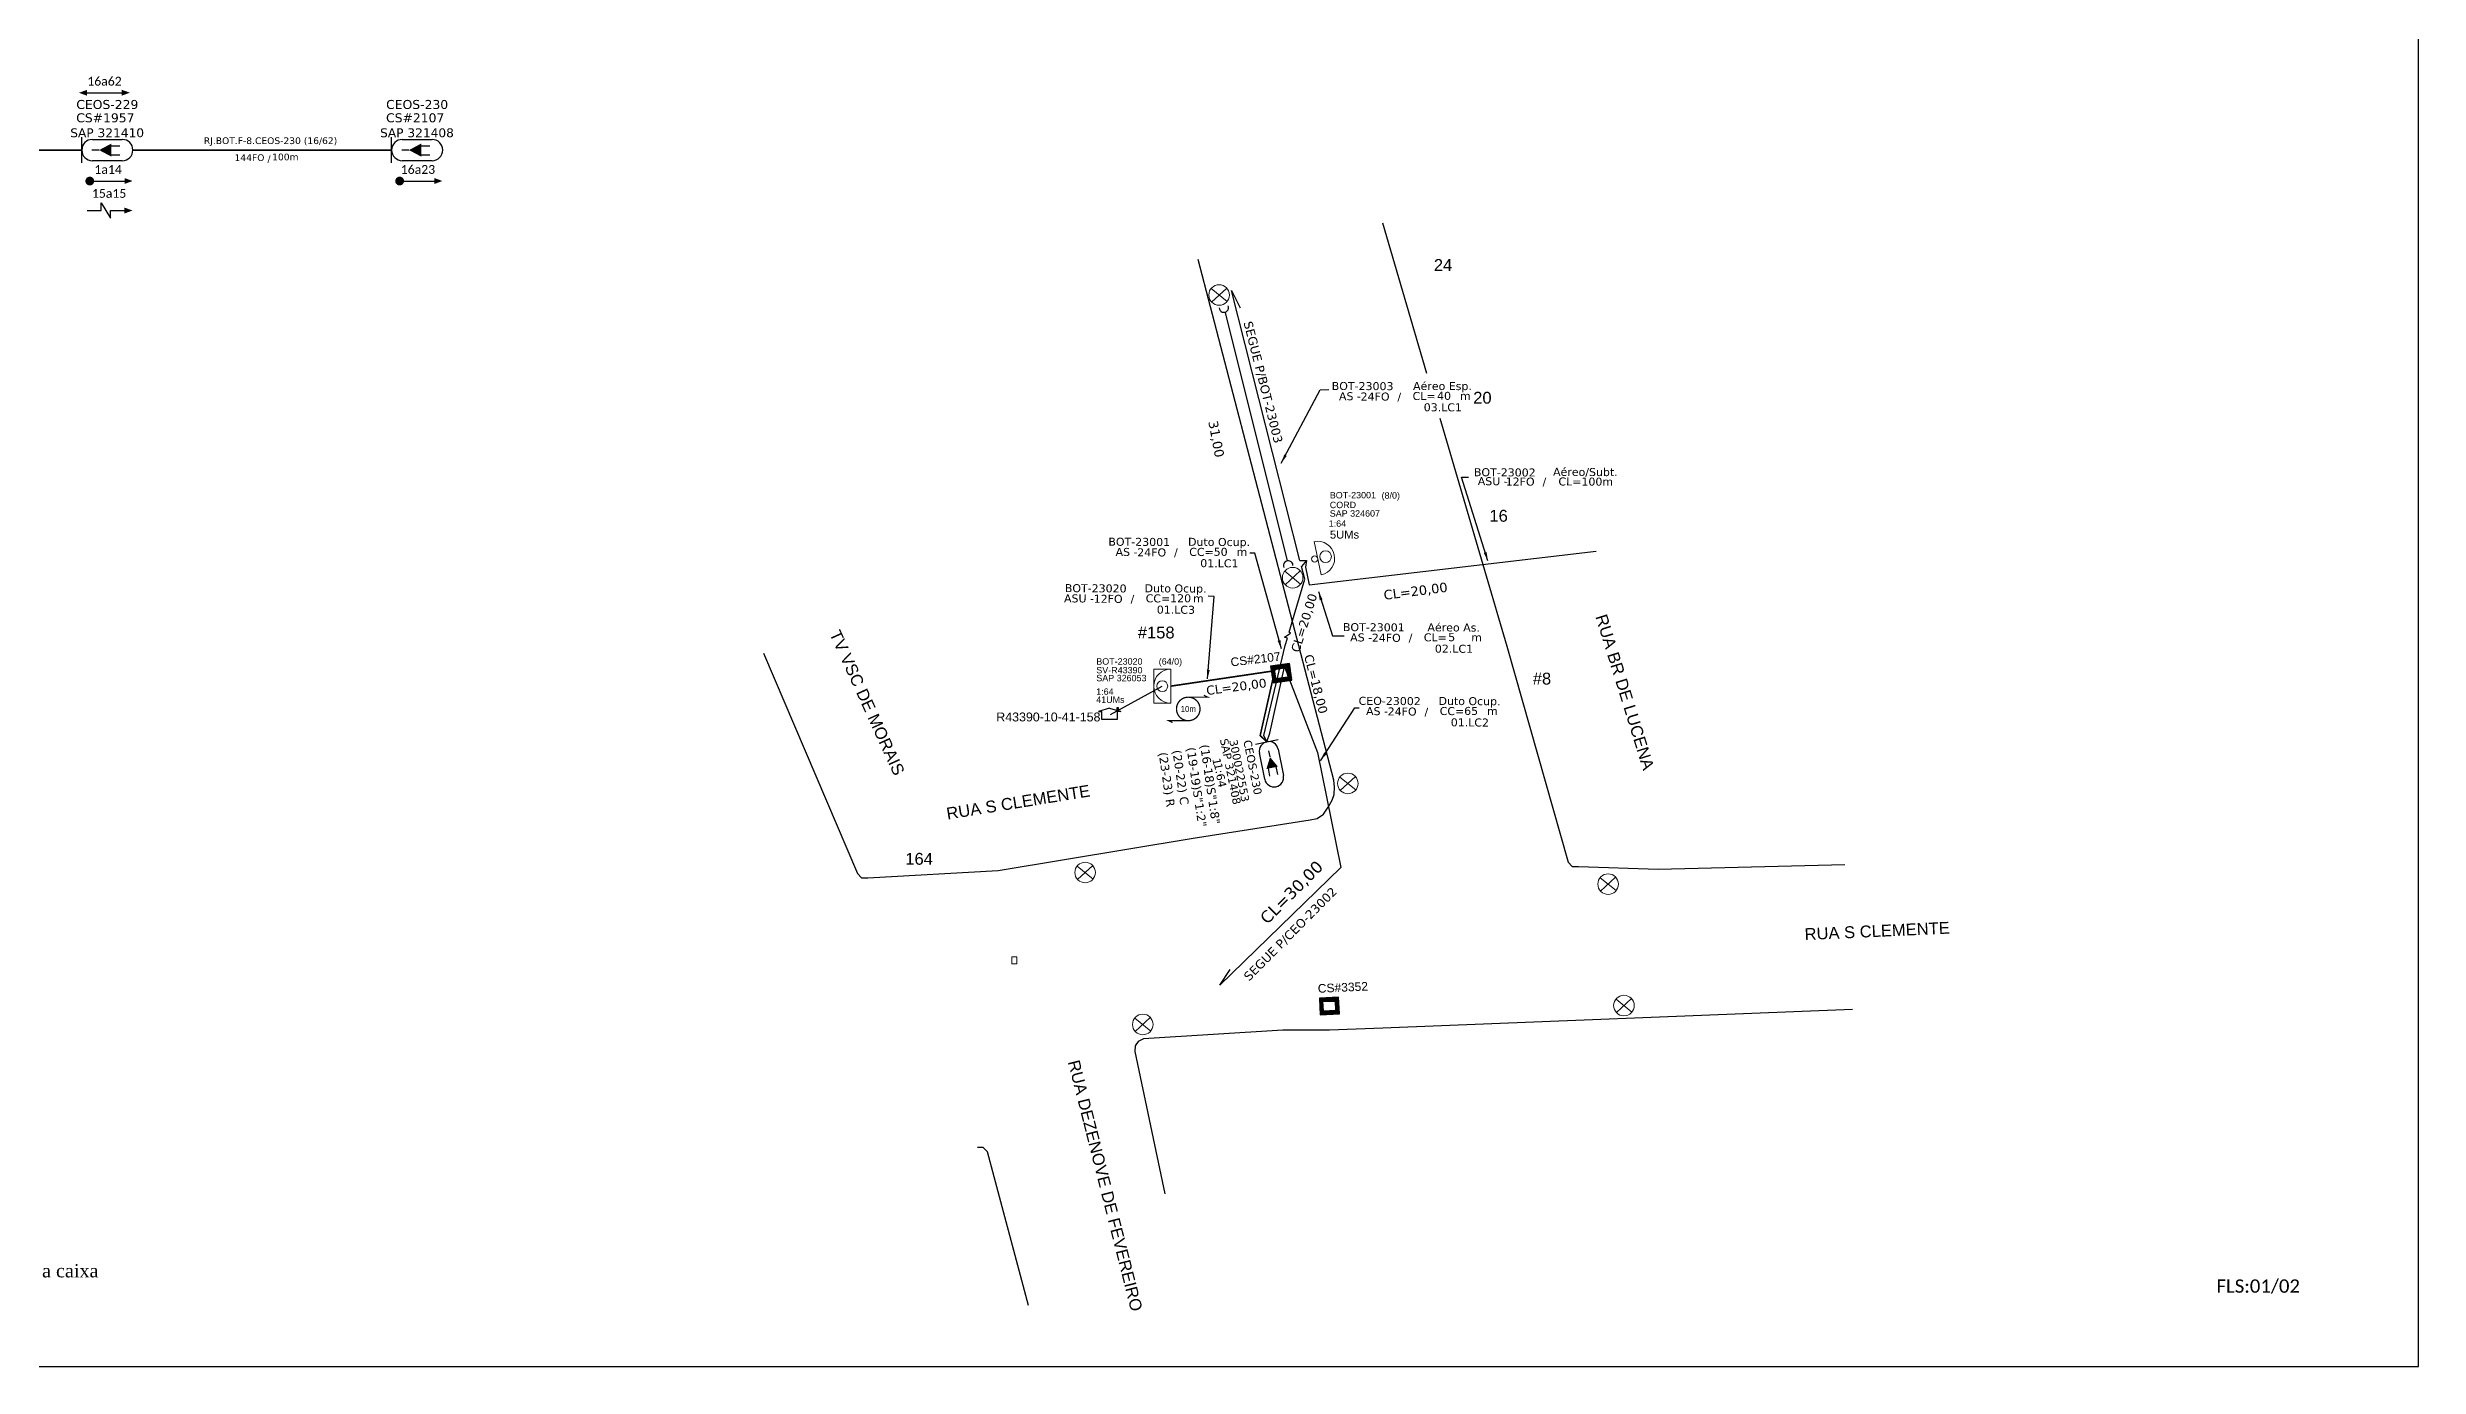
# Model space of a CAD drawing. Header units: metres. Extents: x -1286 to -445, y -500 to 94.
# Drawn here: x -979 to -445, y -500 to -203 of the extents above; entities that cross this region are included whole.
import ezdxf
from ezdxf.enums import TextEntityAlignment as Align

# ---------------------------------------------------------------- set-up
doc = ezdxf.new("R2010")
doc.units = ezdxf.units.M
doc.linetypes.add('PHANTOM2', pattern=[1.25, 0.625, -0.125, 0.125, -0.125, 0.125, -0.125])
for name, color, linetype in [('10.1-Caixas Subterrâneas', 5, 'Continuous'), ('20.4-CEOS', 1, 'Continuous'), ('20.5-CABO AÉREO', 1, 'Continuous'), ('Ancoragem Fachada', 7, 'Continuous'), ('CAP a instalar', 1, 'Continuous'), ('celulas gpon', 7, 'Continuous'), ('Folga', 1, 'Continuous'), ('label_cabos', 7, 'Continuous'), ('Legenda', 1, 'Continuous'), ('locais', 7, 'Continuous'), ('Numeração Texto', 34, 'Continuous'), ('QUADRA', 7, 'Continuous'), ('SETA', 7, 'Continuous'), ('Subida Lateral', 5, 'Continuous'), ('surveys', 7, 'Continuous'), ('surveys legendas', 7, 'Continuous')]:
    doc.layers.add(name, color=color, linetype=linetype)
for name, color, linetype, lineweight in [('10.4-Postes', 1, 'Continuous', 0), ("20.0-LEGENDA DOS CDO'S", 1, 'Continuous', 0), ('20.1-CDO_INTERIOR', 1, 'Continuous', 0), ('20.2-CDO_POSTE', 1, 'Continuous', 5), ('20.6-CORDOALHA_SUPORTE', 7, 'Continuous', 25), ('40.1-ETIQUETAS', 1, 'Continuous', 20), ('Segmento Logradouro Texto', 238, 'Continuous', 0)]:
    doc.layers.add(name, color=color, linetype=linetype, lineweight=lineweight)
doc.layers.add('DROP DE CLIENTE', color=140, linetype='Continuous', plot=False)
doc.layers.add('EXTRA', color=50, linetype='Continuous', plot=False)
doc.styles.add('ARIAL', font='arial.ttf')
doc.styles.add('DIGICADE', font='arial.ttf')
doc.styles.add('siredit', font='verdana.ttf')
doc.styles.add('WMF-Calibri0', font='calibri.ttf')
doc.linetypes.add('FENCELINE1', pattern='A,0.25,-0.1,[133,ltypeshp.shx,S=0.1,R=0,X=-0.1,Y=0],-0.1,1', length=1.45)
doc.dimstyles.new('CC', dxfattribs={"dimtxt": 0.8, "dimasz": 2, "dimexe": 0.18, "dimexo": 0.0625, "dimgap": 0.09, "dimtad": 0, "dimdec": 0, "dimrnd": 1, "dimzin": 0, "dimdsep": 46, "dimtxsty": 'siredit', "dimblk": 'NONE', "dimcen": 0, "dimse1": 1, "dimse2": 1, "dimsd1": 1, "dimsd2": 1, "dimclrt": 7, "dimadec": 0, "dimazin": 0, "dimtfac": 1, "dimtdec": 0, "dimtofl": 0, "dimtmove": 0, "dimatfit": 3, "dimfxl": 0, "dimtolj": 1, "dimtzin": 0, "dimarcsym": 0})

# ---------------------------------------------------------------- blocks, each defined once
blk = doc.blocks.new('POLE_POLE')
at = {"layer": '10.4-Postes', "color": 1, "linetype": 'PHANTOM2'}
for points in [[(-0.000008, 0.0000105), (0.0000076, -0.0000022)], [(0.0000072, 0.000011), (-0.0000076, -0.0000027)]]:
    blk.add_lwpolyline(points, dxfattribs=at)
at = {"layer": '10.4-Postes', "color": 1}
blk.add_circle((-0.0000002, 0.0000042), 0.0000101, dxfattribs=at)
blk = doc.blocks.new('CDOE_CT_POST_DESENHO')
at = {"color": 0}
blk.add_line((2.14, 0.39), (-2.11, 0.39), dxfattribs=at)
for centre, radius in [((0.01, 1.4), 0.733), ((0.01, 0), 0.393)]:
    blk.add_circle(centre, radius, dxfattribs=at)
blk.add_arc((0.01, 0.39), 2.12, 0, 180, dxfattribs=at)
blk = doc.blocks.new('*X70')
at = {"color": 0, "linetype": 'Continuous'}
for p, q in [((-1.25, 0.34099), (-0.49099, 1.1)), ((-1.25, 0.517767), (-0.667767, 1.1)), ((-1.25, 0.694544), (-0.844544, 1.1)), ((-1.25, 0.87132), (-1.02132, 1.1)), ((-1.25, 1.048097), (-1.198097, 1.1)), ((-1.25, 0.164214), (-0.8035, 0.610714)), ((-1.25, -0.012563), (-0.8035, 0.433937)), ((-1.25, -0.18934), (-0.8035, 0.25716)), ((-1.25, -0.366117), (-0.8035, 0.080383)), ((-0.789214, 0.625), (-0.314214, 1.1)), ((-0.612437, 0.625), (-0.137437, 1.1)), ((-0.43566, 0.625), (0.03934, 1.1)), ((-0.258883, 0.625), (0.216117, 1.1)), ((-0.082107, 0.625), (0.392893, 1.1)), ((0.09467, 0.625), (0.56967, 1.1)), ((0.271447, 0.625), (0.746447, 1.1)), ((0.448223, 0.625), (0.923223, 1.1)), ((0.625, 0.625), (1.1, 1.1)), ((0.801777, 0.625), (1.25, 1.073223)), ((0.8035, 0.449947), (1.25, 0.896447)), ((0.8035, 0.27317), (1.25, 0.71967)), ((0.8035, 0.096393), (1.25, 0.542893)), ((0.8035, -0.080383), (1.25, 0.366117)), ((0.8035, -0.25716), (1.25, 0.18934)), ((0.8035, -0.433937), (1.25, 0.012563)), ((-1.25, -0.542893), (-0.8035, -0.096393)), ((-1.25, -0.71967), (-0.8035, -0.27317)), ((-1.25, -0.896447), (-0.8035, -0.449947)), ((-1.25, -1.073223), (-0.801777, -0.625)), ((-1.1, -1.1), (-0.625, -0.625)), ((-0.923223, -1.1), (-0.448223, -0.625)), ((-0.746447, -1.1), (-0.271447, -0.625)), ((-0.56967, -1.1), (-0.09467, -0.625)), ((-0.392893, -1.1), (0.082107, -0.625)), ((-0.216117, -1.1), (0.258883, -0.625)), ((-0.03934, -1.1), (0.43566, -0.625)), ((0.137437, -1.1), (0.612437, -0.625)), ((0.314214, -1.1), (0.789214, -0.625)), ((0.49099, -1.1), (1.25, -0.34099)), ((0.667767, -1.1), (1.25, -0.517767)), ((0.8035, -0.610714), (1.25, -0.164214)), ((0.844544, -1.1), (1.25, -0.694544)), ((1.02132, -1.1), (1.25, -0.87132)), ((1.198097, -1.1), (1.25, -1.048097))]:
    blk.add_line(p, q, dxfattribs=at)
blk = doc.blocks.new('MANHOLE_MQ')
at = {"color": 0, "linetype": 'Continuous'}
for p, q in [((0.0000062, 0.0000057), (-0.0000063, 0.0000057)), ((-0.0000063, 0.0000057), (-0.0000063, -0.0000053)), ((-0.000004, 0.0000033), (0.000004, 0.0000033)), ((-0.000004, -0.0000029), (-0.000004, 0.0000033)), ((0.000004, 0.0000033), (0.000004, -0.0000029)), ((0.0000062, -0.0000053), (0.0000062, 0.0000057)), ((-0.0000063, -0.0000053), (0.0000062, -0.0000053)), ((0.000004, -0.0000029), (-0.000004, -0.0000029)), ((0.000004, -0.0000029), (0.000004, -0.0000029))]:
    blk.add_line(p, q, dxfattribs=at)
at = {"color": 0, "linetype": 'Continuous', "xscale": 5e-06, "yscale": 5e-06, "zscale": 1e-05}
blk.add_blockref('*X70', (0, 0.0000002), dxfattribs=at)
blk = doc.blocks.new('_None')
blk = doc.blocks.new('LEGENDA DOS CABOS')
at = {"layer": 'EXTRA', "color": 0, "style": 'siredit'}
for tag, p in [('ID', (4.6, 0.97)), ('XX', (9.03, 0.97))]:
    blk.add_attdef(tag, text='', height=0.48, rotation=359.69, dxfattribs=at).set_placement(p, align=Align.MIDDLE_CENTER)
at = {"layer": 'Legenda', "color": 0, "style": 'siredit'}
for tag, p in [('TIPO_CABO', (1.31, 0)), ('CABO', (4.69, -0.05)), ('/', (6.81, -0.05)), ('METROS', (10.03, -0.05))]:
    blk.add_attdef(tag, text='', height=0.8, rotation=359.69, dxfattribs=at).set_placement(p, align=Align.MIDDLE_CENTER)
blk = doc.blocks.new('Inst CB ESP CFOA-SM-AS-80-TS-24')
at = {"layer": 'label_cabos', "color": 0, "style": 'siredit'}
for tag, flags, p in [('ID_ATIVIDADE', 3, (1.31, 2.67)), ('FATOR', 1, (11.56, 2.55))]:
    blk.add_attdef(tag, text='', height=1, rotation=359.69, dxfattribs=dict(at, flags=flags)).set_placement(p, align=Align.MIDDLE_CENTER)
for tag, p in [('TIPO_CABO', (1.76, 0)), ('DESTINO_CABO', (3.13, 1.26)), ('CABO', (4.69, -0.05)), ('/', (7.71, -0.05)), ('LANCE', (10.81, 0)), ('TIPO_CABO', (13.11, 1.24)), ('UND', (15.96, 0)), ('FID', (13.15, -1.41))]:
    blk.add_attdef(tag, text='', height=1, rotation=359.69, dxfattribs=at).set_placement(p, align=Align.MIDDLE_CENTER)
blk.add_attdef('QTDE', (12.43, -0.47), '', height=1, rotation=359.69, dxfattribs=at)
blk = doc.blocks.new('Inst CB DT OCUP CFOA-SM-AS-80-TS-24')
at = {"layer": 'label_cabos', "color": 0, "style": 'siredit'}
for tag, flags, p in [('ID_ATIVIDADE', 3, (1.31, 2.67)), ('FATOR', 1, (11.56, 2.55))]:
    blk.add_attdef(tag, text='', height=1, rotation=359.69, dxfattribs=dict(at, flags=flags)).set_placement(p, align=Align.MIDDLE_CENTER)
for tag, p in [('TIPO_CABO', (1.76, 0)), ('DESTINO_CABO', (3.13, 1.26)), ('CABO', (4.69, -0.05)), ('/', (7.71, -0.05)), ('LANCE', (10.91, 0)), ('TIPO_CABO', (13.11, 1.24)), ('UND', (15.96, 0)), ('FID', (13.15, -1.41))]:
    blk.add_attdef(tag, text='', height=1, rotation=359.69, dxfattribs=at).set_placement(p, align=Align.MIDDLE_CENTER)
blk.add_attdef('QTDE', (12.43, -0.47), '', height=1, rotation=359.69, dxfattribs=at)
blk = doc.blocks.new('Inst CB DT OCUP CFOA-SM-ASU-120-S-12')
at = {"layer": 'label_cabos', "color": 0, "style": 'siredit'}
for tag, flags, p in [('ID_ATIVIDADE', 3, (1.31, 2.67)), ('FATOR', 1, (11.56, 2.55))]:
    blk.add_attdef(tag, text='', height=1, rotation=359.69, dxfattribs=dict(at, flags=flags)).set_placement(p, align=Align.MIDDLE_CENTER)
for tag, p in [('TIPO_CABO', (1.26, 0)), ('DESTINO_CABO', (3.13, 1.26)), ('CABO', (4.69, -0.05)), ('/', (7.71, -0.05)), ('LANCE', (10.91, 0)), ('TIPO_CABO', (13.11, 1.24)), ('UND', (15.96, 0)), ('FID', (13.15, -1.41))]:
    blk.add_attdef(tag, text='', height=1, rotation=359.69, dxfattribs=at).set_placement(p, align=Align.MIDDLE_CENTER)
blk.add_attdef('QTDE', (12.43, -0.47), '', height=1, rotation=359.69, dxfattribs=at)
blk = doc.blocks.new('Inst CB AS CFOA-SM-AS-80-TS-24')
at = {"layer": 'label_cabos', "color": 0, "style": 'siredit'}
for tag, flags, p in [('ID_ATIVIDADE', 3, (1.31, 2.67)), ('FATOR', 1, (11.56, 2.55))]:
    blk.add_attdef(tag, text='', height=1, rotation=359.69, dxfattribs=dict(at, flags=flags)).set_placement(p, align=Align.MIDDLE_CENTER)
for tag, p in [('TIPO_CABO', (1.76, 0)), ('DESTINO_CABO', (3.13, 1.26)), ('CABO', (4.69, -0.05)), ('/', (7.71, -0.05)), ('LANCE', (10.81, 0)), ('TIPO_CABO', (13.11, 1.24)), ('UND', (15.96, 0)), ('FID', (13.15, -1.41))]:
    blk.add_attdef(tag, text='', height=1, rotation=359.69, dxfattribs=at).set_placement(p, align=Align.MIDDLE_CENTER)
blk.add_attdef('QTDE', (12.43, -0.47), '', height=1, rotation=359.69, dxfattribs=at)
blk = doc.blocks.new('*U100')
at = {"layer": '20.4-CEOS', "color": 7, "style": 'siredit'}
for tag, p in [('FIBRAS_SPLITTER', (0, 0)), ('FIBRAS_TOP_C', (0, -4.13)), ('RESERVA_FINAIS', (0, -5.46))]:
    blk.add_attdef(tag, p, '', height=1.01, dxfattribs=at)
for tag, p, flags in [('QTDE', (0, -9.4), 1), ('ID_ATIVIDADE', (0, -6.77), 3), ('FATOR', (0, -8.09), 1), ('FID', (0, -10.71), 1)]:
    blk.add_attdef(tag, p, '', height=1.01, dxfattribs=dict(at, flags=flags))
blk = doc.blocks.new('A$C07E14978')
at = {"layer": 'Folga', "color": 0, "const_width": 0.146}
blk.add_lwpolyline([(2.23, 2.92, 1.000012), (2.23, 0.28, 0.999978)], format="xyb", close=True, dxfattribs=at)
at = {"layer": 'Folga', "color": 0, "const_width": 0.137}
for points in [[(2.23, 2.92), (4.42, 2.92), (3.98, 3.13)], [(2.23, 0.28), (0.03, 0.28), (0.47, 0.06)]]:
    blk.add_lwpolyline(points, dxfattribs=at)
at = {"layer": 'Folga', "color": 0}
blk.add_text('10m', height=0.659, dxfattribs=at).set_placement((1.38, 1.27))

msp = doc.modelspace()

# ---------------------------------------------------------------- linework, layer by layer
msp.add_lwpolyline([(-1286.07, -499.81), (-445.07, -499.81), (-445.07, 94.19), (-1286.07, 94.19)], close=True)
at = {"color": 7, "const_width": 0.99}
for points in [[(-969.89, -232.89, 1), (-968.9, -232.89, 1)], [(-900.13, -232.89, 1), (-899.14, -232.89, 1)]]:
    msp.add_lwpolyline(points, format="xyb", close=True, dxfattribs=at)
at = {"color": 7}
msp.add_lwpolyline([(-966.84, -239.53), (-966.84, -237.78), (-964.75, -241.28), (-964.75, -239.53)], dxfattribs=at)
for points in [[(-678.33, -242.32), (-668.41, -276.11)], [(-665.41, -286.29), (-650.35, -337.59), (-636.53, -386.24), (-635.66, -387.2), (-634.23, -387.2), (-616.28, -387.83), (-574.24, -386.79)]]:
    msp.add_lwpolyline(points)
at = {"layer": '20.1-CDO_INTERIOR', "lineweight": 18}
msp.add_lwpolyline([(-729.85, -350.44), (-729.85, -342.79), (-726.02, -342.79), (-726.02, -350.44)], close=True, dxfattribs=at)
msp.add_circle((-727.93, -346.62), 1.23, dxfattribs=at)
msp.add_arc((-726.02, -346.61), 3.83, 90.0276, 270.0276, dxfattribs=at)
at = {"layer": '20.4-CEOS', "color": 7}
for p, q in [((-968.8, -223.52), (-962.09, -223.52)), ((-962.09, -228.31), (-968.8, -228.31))]:
    msp.add_line(p, q, dxfattribs=at)
at = {"layer": '20.4-CEOS', "color": 5}
for p, q in [((-899.04, -223.52), (-892.33, -223.52)), ((-892.33, -228.31), (-899.04, -228.31)), ((-704.85, -367.57), (-706.04, -361.66)), ((-701.83, -360.81), (-700.64, -366.72))]:
    msp.add_line(p, q, dxfattribs=at)
at = {"layer": '20.4-CEOS', "color": 7}
for points in [[(-971.2, -228.8), (-971.2, -223.03)], [(-967.3, -225.92), (-968.92, -225.92)], [(-964.65, -224.97), (-962.61, -224.97)], [(-964.65, -226.96), (-962.61, -226.96)]]:
    msp.add_lwpolyline(points, dxfattribs=at)
at = {"layer": '20.4-CEOS', "color": 5}
for points in [[(-901.44, -228.8), (-901.44, -223.03)], [(-897.54, -225.92), (-899.16, -225.92)], [(-894.89, -224.97), (-892.85, -224.97)], [(-894.89, -226.96), (-892.85, -226.96)], [(-706.9, -359.64), (-701.82, -358.62)], [(-703.67, -362.56), (-703.96, -361.14)], [(-704.12, -365.07), (-703.76, -366.87)], [(-702.36, -364.72), (-702, -366.51)]]:
    msp.add_lwpolyline(points, dxfattribs=at)
at = {"layer": '20.4-CEOS', "color": 7}
msp.add_lwpolyline([(-967.3, -225.92, 0, 2.95, 0), (-964.53, -225.92, 2.95, 2.95, 0)], format="xyseb", dxfattribs=at)
at = {"layer": '20.4-CEOS', "color": 5}
for points in [[(-897.54, -225.92, 0, 2.95, 0), (-894.77, -225.92, 2.95, 2.95, 0)], [(-703.67, -362.56, 0, 2.65, 0), (-703.18, -365, 2.65, 2.65, 0)]]:
    msp.add_lwpolyline(points, format="xyseb", dxfattribs=at)
at = {"layer": '20.4-CEOS', "color": 7}
for centre, start, end in [((-968.8, -225.92), 90, 270), ((-962.09, -225.92), 270, 90)]:
    msp.add_arc(centre, 2.39, start, end, dxfattribs=at)
at = {"layer": '20.4-CEOS', "color": 5}
for centre, radius, start, end in [((-899.04, -225.92), 2.39, 90, 270), ((-892.33, -225.92), 2.39, 270, 90), ((-703.94, -361.24), 2.15, 11.3869, 191.3869), ((-702.75, -367.14), 2.15, 191.3869, 11.3869)]:
    msp.add_arc(centre, radius, start, end, dxfattribs=at)
at = {"layer": '20.5-CABO AÉREO', "color": 7, "ltscale": 50, "const_width": 0.4}
for points in [[(-1029.46, -225.92), (-971.2, -225.92)], [(-959.7, -225.92), (-901.44, -225.92)]]:
    msp.add_lwpolyline(points, dxfattribs=at)
at = {"layer": '20.6-CORDOALHA_SUPORTE'}
msp.add_line((-713.79, -262.51), (-699.81, -318.41), dxfattribs=at)
for centre, radius, start, end in [((-714.06, -261.38), 1.06, 184.1413, 22.5909), ((-699.57, -319.45), 1.07, 2.1491, 205.8631)]:
    msp.add_arc(centre, radius, start, end, dxfattribs=at)
at = {"layer": 'CAP a instalar', "color": 7, "linetype": 'FENCELINE1', "ltscale": 5}
for points in [[(-696.92, -318.31), (-712.36, -257.51), (-710.42, -261.42)], [(-698.85, -332.64), (-695.86, -322.5), (-696.57, -319.68)], [(-696.92, -318.31), (-695.44, -318.32), (-696.57, -319.68)], [(-695.7, -319.82), (-694.87, -323.8), (-630.22, -316.25)], [(-695.44, -318.32), (-695.7, -319.82), (-694.87, -323.8)]]:
    msp.add_lwpolyline(points, dxfattribs=at)
at = {"layer": 'CAP a instalar', "color": 7, "ltscale": 5}
for points in [[(-705.03, -357.73), (-700.22, -337.46)], [(-703.73, -357.17), (-700.43, -342.25), (-700.43, -342.25), (-692.95, -361.56), (-687.69, -387.45), (-714.95, -413.93), (-712.62, -410.4)], [(-704.36, -359.13), (-703.73, -357.17)], [(-704.36, -359.13), (-705.03, -357.73)]]:
    msp.add_lwpolyline(points, dxfattribs=at)
at = {"layer": 'CAP a instalar', "color": 10, "linetype": 'FENCELINE1', "ltscale": 5}
msp.add_lwpolyline([(-704.36, -359.13, 0.36, 0.36, 0), (-705.89, -357.75, 0.36, 0.36, 0), (-702.6, -343.14, 0.36, 0.36, 0), (-726.02, -346.61, 0, 0, 0)], format="xyseb", dxfattribs=at)
at = {"layer": 'DROP DE CLIENTE'}
msp.add_lwpolyline([(-739.58, -352.99), (-727.93, -346.62)], dxfattribs=at)
at = {"layer": 'QUADRA'}
for points in [[(-817.74, -339.17), (-796.53, -388.78), (-795.62, -389.74), (-794.23, -389.74), (-764.85, -388.15), (-720.97, -380.84), (-694.61, -376.7), (-693.02, -376.38), (-691.65, -375.43), (-690.54, -373.84), (-689.7, -372.25), (-689.26, -370.98), (-689.17, -369.39), (-689.32, -367.8), (-719.87, -250.58)], [(-572.49, -419.41), (-678.25, -423.61)], [(-678.25, -423.61), (-690.26, -424.09), (-700.81, -424.09), (-732.16, -425.99), (-733.33, -426.63), (-734.04, -427.58), (-734.1, -428.86), (-727.35, -460.94)], [(-758.08, -486.09), (-767.24, -451.43), (-768.23, -450.47), (-769.56, -450.47)]]:
    msp.add_lwpolyline(points, dxfattribs=at)
at = {"layer": 'Segmento Logradouro Texto'}
msp.add_lwpolyline([(-761.77, -409.14), (-761.77, -407.55), (-760.7, -407.55), (-760.7, -409.14)], close=True, dxfattribs=at)
at = {"layer": 'SETA', "color": 7}
for points in [[(-970.01, -213.02), (-961.5, -213.02)], [(-969.4, -232.89), (-960.89, -232.89)], [(-899.64, -232.89), (-891.13, -232.89)], [(-970, -239.53), (-966.84, -239.53)], [(-964.75, -239.53), (-961.59, -239.53)]]:
    msp.add_lwpolyline(points, dxfattribs=at)
for points in [[(-970.01, -212.36), (-971.83, -213.02), (-970.01, -213.68)], [(-962.19, -212.34), (-960.37, -213), (-962.19, -213.66)], [(-961.57, -232.22), (-959.76, -232.88), (-961.57, -233.54)], [(-891.81, -232.22), (-890, -232.88), (-891.81, -233.54)], [(-961.59, -238.87), (-959.77, -239.53), (-961.59, -240.19)]]:
    msp.add_solid(points, dxfattribs=at)
at = {"layer": 'Subida Lateral', "color": 7}
msp.add_lwpolyline([(-700.22, -337.46), (-699.75, -335.81), (-700.37, -335.58), (-699.02, -334.66), (-699.36, -334.48), (-698.85, -332.64)], dxfattribs=at)
at = {"layer": 'surveys'}
for p, q in [((-739.79, -351.56), (-742.31, -352.29)), ((-742.31, -352.29), (-741.52, -352.29)), ((-741.52, -354.09), (-741.52, -352.3)), ((-739.79, -351.56), (-737.28, -352.29)), ((-738.11, -351.45), (-737.84, -351.45)), ((-738.11, -352.04), (-738.11, -351.45)), ((-737.28, -352.29), (-738.07, -352.29)), ((-738.07, -352.29), (-738.07, -354.09)), ((-737.84, -351.45), (-737.84, -352.11)), ((-738.07, -354.09), (-741.52, -354.09))]:
    msp.add_line(p, q, dxfattribs=at)

# ---------------------------------------------------------------- block references
at = {"layer": '10.1-Caixas Subterrâneas', "color": 30, "xscale": 344635.7691087484, "yscale": 344635.7691087484, "zscale": 344635.7691087484}
for p, rotation in [((-701.16, -343.64), 188.4203715481282), ((-690.32, -418.57), 182.8336503424179)]:
    msp.add_blockref('MANHOLE_MQ', p, dxfattribs=dict(at, rotation=rotation))
at = {"layer": '20.2-CDO_POSTE', "color": 7, "xscale": -1.801801801801801, "yscale": 1.801801801801802, "zscale": 1.801801801801802, "rotation": 282.001842506899}
msp.add_blockref('CDOE_CT_POST_DESENHO', (-693.62, -317.99), dxfattribs=at)
at = {"layer": '20.4-CEOS', "color": 0, "lineweight": 0}
ref = msp.add_blockref('*U100', (-719.41, -359.88), dxfattribs=dict(at, xscale=1.912087420496104, yscale=1.912087420496104, zscale=1.912087420496104, rotation=278.4045208440202))
ref.add_attrib('FIBRAS_SPLITTER', '(16-18)S"1:8"', (-719.41, -359.88), dxfattribs={"color": 7, "height": 1.9306, "rotation": 278.4045, "style": 'siredit'})
ref.add_attrib('FIBRAS_TOP_C', '(20-22) C', (-725.66, -361.12), dxfattribs={"color": 7, "height": 1.931, "rotation": 278.4045, "style": 'siredit'})
ref.add_attrib('RESERVA_FINAIS', '(23-23) R', (-728.77, -361.62), dxfattribs={"color": 7, "height": 1.931, "rotation": 278.4045, "style": 'siredit'})
ref = msp.add_blockref('*U100', (-722.46, -360.51), dxfattribs=dict(at, xscale=1.912087420496104, yscale=1.912087420496104, zscale=1.912087420496104, rotation=278.4045208440202))
ref.add_attrib('FIBRAS_SPLITTER', '(19-19)S"1:2"', (-722.46, -360.51), dxfattribs={"color": 7, "height": 1.9306, "rotation": 278.4045, "style": 'siredit'})
at = {"layer": 'Folga', "xscale": 2.006958307478562, "yscale": 2.006958307478562, "zscale": 2.006958307478562}
msp.add_blockref('A$C07E14978', (-726.55, -354.95), dxfattribs=at)
at = {"layer": 'label_cabos'}
ref = msp.add_blockref('Inst CB ESP CFOA-SM-AS-80-TS-24', (-688.45, -281.34), dxfattribs=dict(at, xscale=1.801801801801802, yscale=1.801801801801802, zscale=1.801801801801802, rotation=0.1315642785740551))
ref.add_attrib('DESTINO_CABO', 'BOT-23003', dxfattribs={"color": 0, "height": 1.802, "rotation": 359.8216, "style": 'siredit'}).set_placement((-682.82, -279.05), align=Align.MIDDLE_CENTER)
ref.add_attrib('TIPO_CABO', 'Aéreo Esp.', dxfattribs={"color": 0, "height": 1.802, "rotation": 359.8216, "style": 'siredit'}).set_placement((-664.84, -279.04), align=Align.MIDDLE_CENTER)
ref.add_attrib('CABO', '24FO', dxfattribs={"color": 0, "height": 1.802, "rotation": 359.8216, "style": 'siredit'}).set_placement((-680.01, -281.41), align=Align.MIDDLE_CENTER)
ref.add_attrib('/', '/', dxfattribs={"color": 0, "height": 1.8, "rotation": 359.8216, "style": 'siredit'}).set_placement((-674.55, -281.4), align=Align.MIDDLE_CENTER)
ref.add_attrib('TIPO_CABO', 'AS - ', dxfattribs={"color": 0, "height": 1.802, "rotation": 359.8216, "style": 'siredit'}).set_placement((-685.28, -281.34), align=Align.MIDDLE_CENTER)
ref.add_attrib('FID', '03.LC1', dxfattribs={"color": 0, "height": 1.802, "rotation": 359.8216, "style": 'siredit'}).set_placement((-664.76, -283.83), align=Align.MIDDLE_CENTER)
ref.add_attrib('LANCE', 'CL=', dxfattribs={"color": 0, "height": 1.802, "rotation": 359.8216, "style": 'siredit'}).set_placement((-668.98, -281.29), align=Align.MIDDLE_CENTER)
ref.add_attrib('QTDE', '40', (-666.06, -282.14), dxfattribs={"color": 0, "height": 1.802, "rotation": 359.8216, "style": 'siredit'})
ref.add_attrib('UND', 'm', dxfattribs={"color": 0, "height": 1.8, "rotation": 359.8216, "style": 'siredit'}).set_placement((-659.69, -281.27), align=Align.MIDDLE_CENTER)
at = {"layer": 'label_cabos', "color": 0, "lineweight": 0}
ref = msp.add_blockref('LEGENDA DOS CABOS', (-658.45, -301.41), dxfattribs=dict(at, xscale=1.801801801801802, yscale=1.801801801801802, zscale=1.801801801801802))
ref.add_attrib('ID', 'BOT-23002', dxfattribs={"color": 0, "height": 1.802, "rotation": 359.69, "style": 'siredit'}).set_placement((-650.81, -298.47), align=Align.MIDDLE_CENTER)
ref.add_attrib('CABO', '12FO', dxfattribs={"color": 0, "height": 1.802, "rotation": 359.69, "style": 'siredit'}).set_placement((-647.35, -300.55), align=Align.MIDDLE_CENTER)
ref.add_attrib('METROS', 'CL=100m', dxfattribs={"color": 0, "height": 1.802, "rotation": 359.69, "style": 'siredit'}).set_placement((-632.58, -300.55), align=Align.MIDDLE_CENTER)
ref.add_attrib('XX', 'Aéreo/Subt.', dxfattribs={"color": 0, "height": 1.8018, "rotation": 359.69, "style": 'siredit'}).set_placement((-632.67, -298.39), align=Align.MIDDLE_CENTER)
ref.add_attrib('/', '/', dxfattribs={"color": 0, "height": 1.8, "rotation": 359.69, "style": 'siredit'}).set_placement((-641.89, -300.55), align=Align.MIDDLE_CENTER)
ref.add_attrib('TIPO_CABO', 'ASU -', dxfattribs={"color": 0, "height": 1.802, "rotation": 359.69, "style": 'siredit'}).set_placement((-653.52, -300.47), align=Align.MIDDLE_CENTER)
ref = msp.add_blockref('Inst CB DT OCUP CFOA-SM-AS-80-TS-24', (-738.76, -316.39), dxfattribs=dict(at, xscale=1.801801801801802, yscale=1.801801801801802, zscale=1.801801801801802))
ref.add_attrib('DESTINO_CABO', 'BOT-23001', dxfattribs={"color": 0, "height": 1.802, "rotation": 359.69, "style": 'siredit'}).set_placement((-733.11, -314.12), align=Align.MIDDLE_CENTER)
ref.add_attrib('CABO', '24FO', dxfattribs={"color": 0, "height": 1.802, "rotation": 359.69, "style": 'siredit'}).set_placement((-730.31, -316.49), align=Align.MIDDLE_CENTER)
ref.add_attrib('TIPO_CABO', 'Duto Ocup.', dxfattribs={"color": 0, "height": 1.802, "rotation": 359.69, "style": 'siredit'}).set_placement((-715.14, -314.15), align=Align.MIDDLE_CENTER)
ref.add_attrib('/', '/', dxfattribs={"color": 0, "height": 1.8, "rotation": 359.69, "style": 'siredit'}).set_placement((-724.86, -316.49), align=Align.MIDDLE_CENTER)
ref.add_attrib('TIPO_CABO', 'AS - ', dxfattribs={"color": 0, "height": 1.802, "rotation": 359.69, "style": 'siredit'}).set_placement((-735.58, -316.4), align=Align.MIDDLE_CENTER)
ref.add_attrib('FID', '01.LC1', dxfattribs={"color": 0, "height": 1.802, "rotation": 359.69, "style": 'siredit'}).set_placement((-715.07, -318.94), align=Align.MIDDLE_CENTER)
ref.add_attrib('LANCE', 'CC=', dxfattribs={"color": 0, "height": 1.802, "rotation": 359.69, "style": 'siredit'}).set_placement((-719.1, -316.39), align=Align.MIDDLE_CENTER)
ref.add_attrib('QTDE', '50', (-716.36, -317.25), dxfattribs={"color": 0, "height": 1.802, "rotation": 359.69, "style": 'siredit'})
ref.add_attrib('UND', 'm', dxfattribs={"color": 0, "height": 1.8, "rotation": 359.69, "style": 'siredit'}).set_placement((-709.99, -316.39), align=Align.MIDDLE_CENTER)
ref = msp.add_blockref('Inst CB DT OCUP CFOA-SM-ASU-120-S-12', (-748.55, -326.85), dxfattribs=dict(at, xscale=1.801801801801802, yscale=1.801801801801802, zscale=1.801801801801802))
ref.add_attrib('DESTINO_CABO', 'BOT-23020', dxfattribs={"color": 0, "height": 1.802, "rotation": 359.69, "style": 'siredit'}).set_placement((-742.91, -324.58), align=Align.MIDDLE_CENTER)
ref.add_attrib('CABO', '12FO', dxfattribs={"color": 0, "height": 1.802, "rotation": 359.69, "style": 'siredit'}).set_placement((-740.11, -326.95), align=Align.MIDDLE_CENTER)
ref.add_attrib('TIPO_CABO', 'Duto Ocup.', dxfattribs={"color": 0, "height": 1.802, "rotation": 359.69, "style": 'siredit'}).set_placement((-724.93, -324.61), align=Align.MIDDLE_CENTER)
ref.add_attrib('/', '/', dxfattribs={"color": 0, "height": 1.8, "rotation": 359.69, "style": 'siredit'}).set_placement((-734.65, -326.95), align=Align.MIDDLE_CENTER)
ref.add_attrib('TIPO_CABO', 'ASU - ', dxfattribs={"color": 0, "height": 1.802, "rotation": 359.69, "style": 'siredit'}).set_placement((-746.28, -326.86), align=Align.MIDDLE_CENTER)
ref.add_attrib('FID', '01.LC3', dxfattribs={"color": 0, "height": 1.802, "rotation": 359.69, "style": 'siredit'}).set_placement((-724.86, -329.4), align=Align.MIDDLE_CENTER)
ref.add_attrib('LANCE', 'CC=', dxfattribs={"color": 0, "height": 1.802, "rotation": 359.69, "style": 'siredit'}).set_placement((-728.9, -326.85), align=Align.MIDDLE_CENTER)
ref.add_attrib('QTDE', '120', (-726.16, -327.71), dxfattribs={"color": 0, "height": 1.802, "rotation": 359.69, "style": 'siredit'})
ref.add_attrib('UND', 'm', dxfattribs={"color": 0, "height": 1.8, "rotation": 359.69, "style": 'siredit'}).set_placement((-719.79, -326.85), align=Align.MIDDLE_CENTER)
at = {"layer": 'label_cabos'}
ref = msp.add_blockref('Inst CB AS CFOA-SM-AS-80-TS-24', (-685.94, -335.63), dxfattribs=dict(at, xscale=1.801801801801802, yscale=1.801801801801802, zscale=1.801801801801802))
ref.add_attrib('DESTINO_CABO', 'BOT-23001', dxfattribs={"color": 0, "height": 1.802, "rotation": 359.69, "style": 'siredit'}).set_placement((-680.3, -333.35), align=Align.MIDDLE_CENTER)
ref.add_attrib('TIPO_CABO', 'Aéreo As.', dxfattribs={"color": 0, "height": 1.802, "rotation": 359.69, "style": 'siredit'}).set_placement((-662.32, -333.39), align=Align.MIDDLE_CENTER)
ref.add_attrib('CABO', '24FO', dxfattribs={"color": 0, "height": 1.802, "rotation": 359.69, "style": 'siredit'}).set_placement((-677.49, -335.72), align=Align.MIDDLE_CENTER)
ref.add_attrib('/', '/', dxfattribs={"color": 0, "height": 1.8, "rotation": 359.69, "style": 'siredit'}).set_placement((-672.04, -335.72), align=Align.MIDDLE_CENTER)
ref.add_attrib('TIPO_CABO', 'AS - ', dxfattribs={"color": 0, "height": 1.802, "rotation": 359.69, "style": 'siredit'}).set_placement((-682.76, -335.64), align=Align.MIDDLE_CENTER)
ref.add_attrib('FID', '02.LC1', dxfattribs={"color": 0, "height": 1.802, "rotation": 359.69, "style": 'siredit'}).set_placement((-662.25, -338.18), align=Align.MIDDLE_CENTER)
ref.add_attrib('LANCE', 'CL=', dxfattribs={"color": 0, "height": 1.802, "rotation": 359.69, "style": 'siredit'}).set_placement((-666.46, -335.63), align=Align.MIDDLE_CENTER)
ref.add_attrib('QTDE', '5', (-663.54, -336.48), dxfattribs={"color": 0, "height": 1.8, "rotation": 359.69, "style": 'siredit'})
ref.add_attrib('UND', 'm', dxfattribs={"color": 0, "height": 1.8, "rotation": 359.69, "style": 'siredit'}).set_placement((-657.17, -335.63), align=Align.MIDDLE_CENTER)
at = {"layer": 'label_cabos', "color": 0, "lineweight": 0}
ref = msp.add_blockref('Inst CB DT OCUP CFOA-SM-AS-80-TS-24', (-682.36, -352.23), dxfattribs=dict(at, xscale=1.801801801801802, yscale=1.801801801801802, zscale=1.801801801801802))
ref.add_attrib('DESTINO_CABO', 'CEO-23002', dxfattribs={"color": 0, "height": 1.802, "rotation": 359.69, "style": 'siredit'}).set_placement((-676.72, -349.95), align=Align.MIDDLE_CENTER)
ref.add_attrib('CABO', '24FO', dxfattribs={"color": 0, "height": 1.802, "rotation": 359.69, "style": 'siredit'}).set_placement((-673.92, -352.32), align=Align.MIDDLE_CENTER)
ref.add_attrib('TIPO_CABO', 'Duto Ocup.', dxfattribs={"color": 0, "height": 1.802, "rotation": 359.69, "style": 'siredit'}).set_placement((-658.74, -349.98), align=Align.MIDDLE_CENTER)
ref.add_attrib('/', '/', dxfattribs={"color": 0, "height": 1.8, "rotation": 359.69, "style": 'siredit'}).set_placement((-668.46, -352.32), align=Align.MIDDLE_CENTER)
ref.add_attrib('TIPO_CABO', 'AS - ', dxfattribs={"color": 0, "height": 1.802, "rotation": 359.69, "style": 'siredit'}).set_placement((-679.18, -352.24), align=Align.MIDDLE_CENTER)
ref.add_attrib('FID', '01.LC2', dxfattribs={"color": 0, "height": 1.802, "rotation": 359.69, "style": 'siredit'}).set_placement((-658.67, -354.78), align=Align.MIDDLE_CENTER)
ref.add_attrib('LANCE', 'CC=', dxfattribs={"color": 0, "height": 1.802, "rotation": 359.69, "style": 'siredit'}).set_placement((-662.7, -352.22), align=Align.MIDDLE_CENTER)
ref.add_attrib('QTDE', '65', (-659.97, -353.08), dxfattribs={"color": 0, "height": 1.802, "rotation": 359.69, "style": 'siredit'})
ref.add_attrib('UND', 'm', dxfattribs={"color": 0, "height": 1.8, "rotation": 359.69, "style": 'siredit'}).set_placement((-653.6, -352.22), align=Align.MIDDLE_CENTER)
at = {"layer": 'locais', "color": 10, "xscale": 229549.5495495495, "yscale": 229549.5495495495, "zscale": 229549.5495495495}
for p in [(-715.08, -259.51), (-698.52, -323.16), (-686.1, -369.48), (-745.25, -389.53), (-627.5, -392.15), (-623.93, -419.49), (-732.27, -423.75)]:
    msp.add_blockref('POLE_POLE', p, dxfattribs=at)

# ---------------------------------------------------------------- texts
at = {"style": 'WMF-Calibri0'}
msp.add_text('FLS:01/02', height=3, dxfattribs=at).set_placement((-490.57, -483.18))
at = {"color": 7, "char_height": 1.98, "width": 25.1052, "attachment_point": 5}
for s, insert in [('{\\fCalibri|b0|i0|c0|p34;\\C7;16a62}', (-966.09, -210.42)), ('{\\fCalibri|b0|i0|c0|p34;\\C7;1a14}', (-965.27, -230.29)), ('{\\fCalibri|b0|i0|c0|p34;16a23}', (-895.51, -230.29)), ('{\\fCalibri|b0|i0|c0|p34;\\C7;15a15}', (-965.05, -235.68))]:
    msp.add_mtext(s, dxfattribs=dict(at, insert=insert))
at = {"insert": (-1257.77, -471.72), "char_height": 3, "width": 277.1819, "attachment_point": 1, "style": 'ARIAL'}
msp.add_mtext('Medidas das caixas internas =  Largura x Altura x Profundidade (cm)\\PObs.:{\\fTimes New Roman|b0|i0|c0|p16;Caso o tamanho da caixa de telefonia não comporte a CDOIA para instalação, favor verificar a possibilidade de instalação da mesma externamente a caixa}', dxfattribs=at)
at = {"layer": '10.1-Caixas Subterrâneas', "color": 30, "style": 'ARIAL'}
for s, rotation, p in [('CS#2107', 6.8605, (-712.43, -342.19)), ('CS#3352', 2.6756, (-692.87, -415.66))]:
    msp.add_text(s, height=1.942, rotation=rotation, dxfattribs=at).set_placement(p)
at = {"layer": "20.0-LEGENDA DOS CDO'S", "color": 7, "style": 'ARIAL'}
for s, height, p in [('BOT-23001', 1.441, (-690.21, -304.34)), ('1:64', 1.441, (-690.45, -310.73)), ('SAP 324607', 1.441, (-690.21, -308.46)), ('CORD', 1.441, (-690.21, -306.54)), ('5UMs', 1.802, (-690.18, -313.4))]:
    msp.add_text(s, height=height, rotation=0.118, dxfattribs=at).set_placement(p)
msp.add_text('(8/0)', height=1.441, rotation=0.118, dxfattribs=at).set_placement((-676.48, -304.4), align=Align.CENTER)
at = {"layer": "20.0-LEGENDA DOS CDO'S", "color": 10, "style": 'ARIAL'}
for s, p in [('BOT-23020', (-742.78, -341.77)), ('SV-R43390', (-742.78, -343.73)), ('SAP 326053', (-742.78, -345.51)), ('41UMs', (-742.8, -350.38)), ('1:64', (-742.8, -348.56))]:
    msp.add_text(s, height=1.441, rotation=359.9724, dxfattribs=at).set_placement(p)
msp.add_text('          (64/0)', height=1.4414, rotation=359.9724, dxfattribs=at).set_placement((-728.89, -341.77), align=Align.CENTER)
at = {"layer": '20.4-CEOS', "color": 7, "style": 'siredit'}
for s, height, p in [('CS#1957 ', 2.028, (-965.45, -218.65)), ('CEOS-229', 2.028, (-965.45, -215.65)), ('SAP 321410', 2, (-965.49, -222.02))]:
    msp.add_text(s, height=height, dxfattribs=at).set_placement(p, align=Align.MIDDLE_CENTER)
at = {"layer": '20.4-CEOS', "color": 5, "style": 'siredit'}
for s, height, p in [('CS#2107 ', 2.028, (-895.69, -218.65)), ('CEOS-230', 2.028, (-895.69, -215.65)), ('SAP 321408', 2, (-895.73, -222.02))]:
    msp.add_text(s, height=height, dxfattribs=at).set_placement(p, align=Align.MIDDLE_CENTER)
at = {"layer": '20.4-CEOS', "color": 7, "style": 'siredit'}
msp.add_text('1', height=1.82, rotation=281.3869, dxfattribs=at).set_placement((-716.67, -363.01))
for s, p in [('SAP 321408', (-711.67, -365.65)), ('300022553', (-709.66, -365.46)), ('1:64', (-713.97, -366.48))]:
    msp.add_text(s, height=1.819, rotation=281.3869, dxfattribs=at).set_placement(p, align=Align.TOP_CENTER)
at = {"layer": '20.4-CEOS', "color": 5, "style": 'siredit'}
msp.add_text('CEOS-230', height=1.819, rotation=281.3869, dxfattribs=at).set_placement((-706.66, -364.71), align=Align.TOP_CENTER)
at = {"layer": '40.1-ETIQUETAS', "color": 7, "style": 'siredit'}
msp.add_text('RJ.BOT.F-8.CEOS-230 (16/62)', height=1.5, dxfattribs=at).set_placement((-928.7, -223.81), align=Align.MIDDLE_CENTER)
for s, p in [('144FO', (-930.08, -227.62)), ('/', (-928.7, -227.87))]:
    msp.add_text(s, height=1.5, dxfattribs=at).set_placement(p, align=Align.MIDDLE_RIGHT)
msp.add_text('100m', height=1.5, dxfattribs=at).set_placement((-928.34, -227.46), align=Align.MIDDLE_LEFT)
at = {"layer": 'celulas gpon', "style": 'siredit'}
for s, height, rotation, p in [('31,00', 2.131, 280.6919, (-717.57, -287.05)), ('CL=20,00', 2.131, 7.4194, (-677.94, -327.19)), ('CL=20,00', 2.011, 72.6067, (-697.09, -339.18)), ('CL=18,00', 2.011, 284.6222, (-696.02, -339.77)), ('CL=20,00', 2.011, 7.4871, (-717.89, -348.62)), ('CL=30,00', 2.674, 45.1512, (-704.31, -400.38))]:
    msp.add_text(s, height=height, rotation=rotation, dxfattribs=at).set_placement(p)
msp.add_text('SEGUE P/CEO-23002', height=2, rotation=45.1512, dxfattribs=at).set_placement((-699.11, -402.39), align=Align.MIDDLE_CENTER)
at = {"layer": 'celulas gpon', "insert": (-705.31, -278.21), "char_height": 2, "width": 42.875, "attachment_point": 5, "rotation": 284.247, "style": 'siredit'}
msp.add_mtext('SEGUE P/BOT-23003', dxfattribs=at)
at = {"layer": 'Numeração Texto', "linetype": 'Continuous', "attachment_point": 1, "style": 'DIGICADE'}
for s, insert, char_height, width in [('\\fArial|b0|i0|c0|p34;\\W1.0000000000;\\T1.0000000000;\\o\\l24', (-666.78, -250.45), 2.6677, 5.0716), ('\\fArial|b0|i0|c0|p34;\\W1.0000000000;\\T1.0000000000;\\o\\l20', (-657.92, -280.34), 2.6677, 5.0716), ('\\fArial|b0|i0|c0|p34;\\W1.0000000000;\\T1.0000000000;\\o\\l16', (-654.27, -306.92), 2.6677, 4.7749), ('\\o\\l\\fArial|b0|i0|c0|p34;\\T1.0000000000;\\W1.0000000000;#158', (-733.44, -333.2), 2.6677, 6.8476), ('#8', (-644.51, -343.58), 2.668, 2.957), ('\\fArial|b0|i0|c0|p34;\\W1.0000000000;\\T1.0000000000;\\o\\l164', (-785.78, -384.15), 2.6677, 6.8476)]:
    msp.add_mtext(s, dxfattribs=dict(at, insert=insert, char_height=char_height, width=width))
at = {"layer": 'Segmento Logradouro Texto', "color": 5, "linetype": 'Continuous', "char_height": 2.6677, "attachment_point": 1, "style": 'DIGICADE'}
for s, insert, width, rotation in [('\\fArial|b0|i0|c0|p34;\\W1.0000000000;\\T1.0000000000;\\o\\lRUA BR DE LUCENA', (-627.88, -330.15), 37.2005, 287.2228), ('\\fArial|b0|i0|c0|p34;\\W1.0000000000;\\T1.0000000000;\\o\\lTV VSC DE MORAIS', (-800.51, -333.67), 36.358, 294.5244), ('\\fArial|b0|i0|c0|p34;\\W1.0000000000;\\T1.0000000000;\\o\\lRUA S CLEMENTE', (-776.72, -374.03), 33.461, 9.2359), ('\\fArial|b0|i0|c0|p34;\\W1.0000000000;\\T1.0000000000;\\o\\lRUA S CLEMENTE', (-583.37, -401.13), 33.461, 2.5901), ('\\fArial|b0|i0|c0|p34;\\W1.0000000000;\\T1.0000000000;\\o\\lRUA DEZENOVE DE FEVEREIRO', (-746.61, -430.54), 58.9316, 284.2133)]:
    msp.add_mtext(s, dxfattribs=dict(at, insert=insert, width=width, rotation=rotation))
at = {"layer": 'surveys legendas', "color": 0, "style": 'ARIAL'}
msp.add_text('R43390-10-41-158', height=2, dxfattribs=at).set_placement((-765.3, -354.55))

# ---------------------------------------------------------------- leaders
at = {"layer": 'Ancoragem Fachada'}
for points in [[(-701.13, -296.39), (-692.36, -279.89), (-690.42, -279.8)], [(-654.61, -318.42), (-660.57, -299.57), (-658.96, -299.57)], [(-701.11, -338.24), (-707.07, -316.65), (-708.2, -316.65)], [(-692.77, -325.28), (-689.59, -335.28), (-687.01, -335.28)], [(-717.73, -344.95), (-716.22, -326.42), (-717.63, -326.32)], [(-692.29, -363.39), (-684.56, -351.47), (-683.59, -351.47)]]:
    msp.add_leader(points, dimstyle='CC', dxfattribs=at)

doc.saveas('drawing.dxf')
